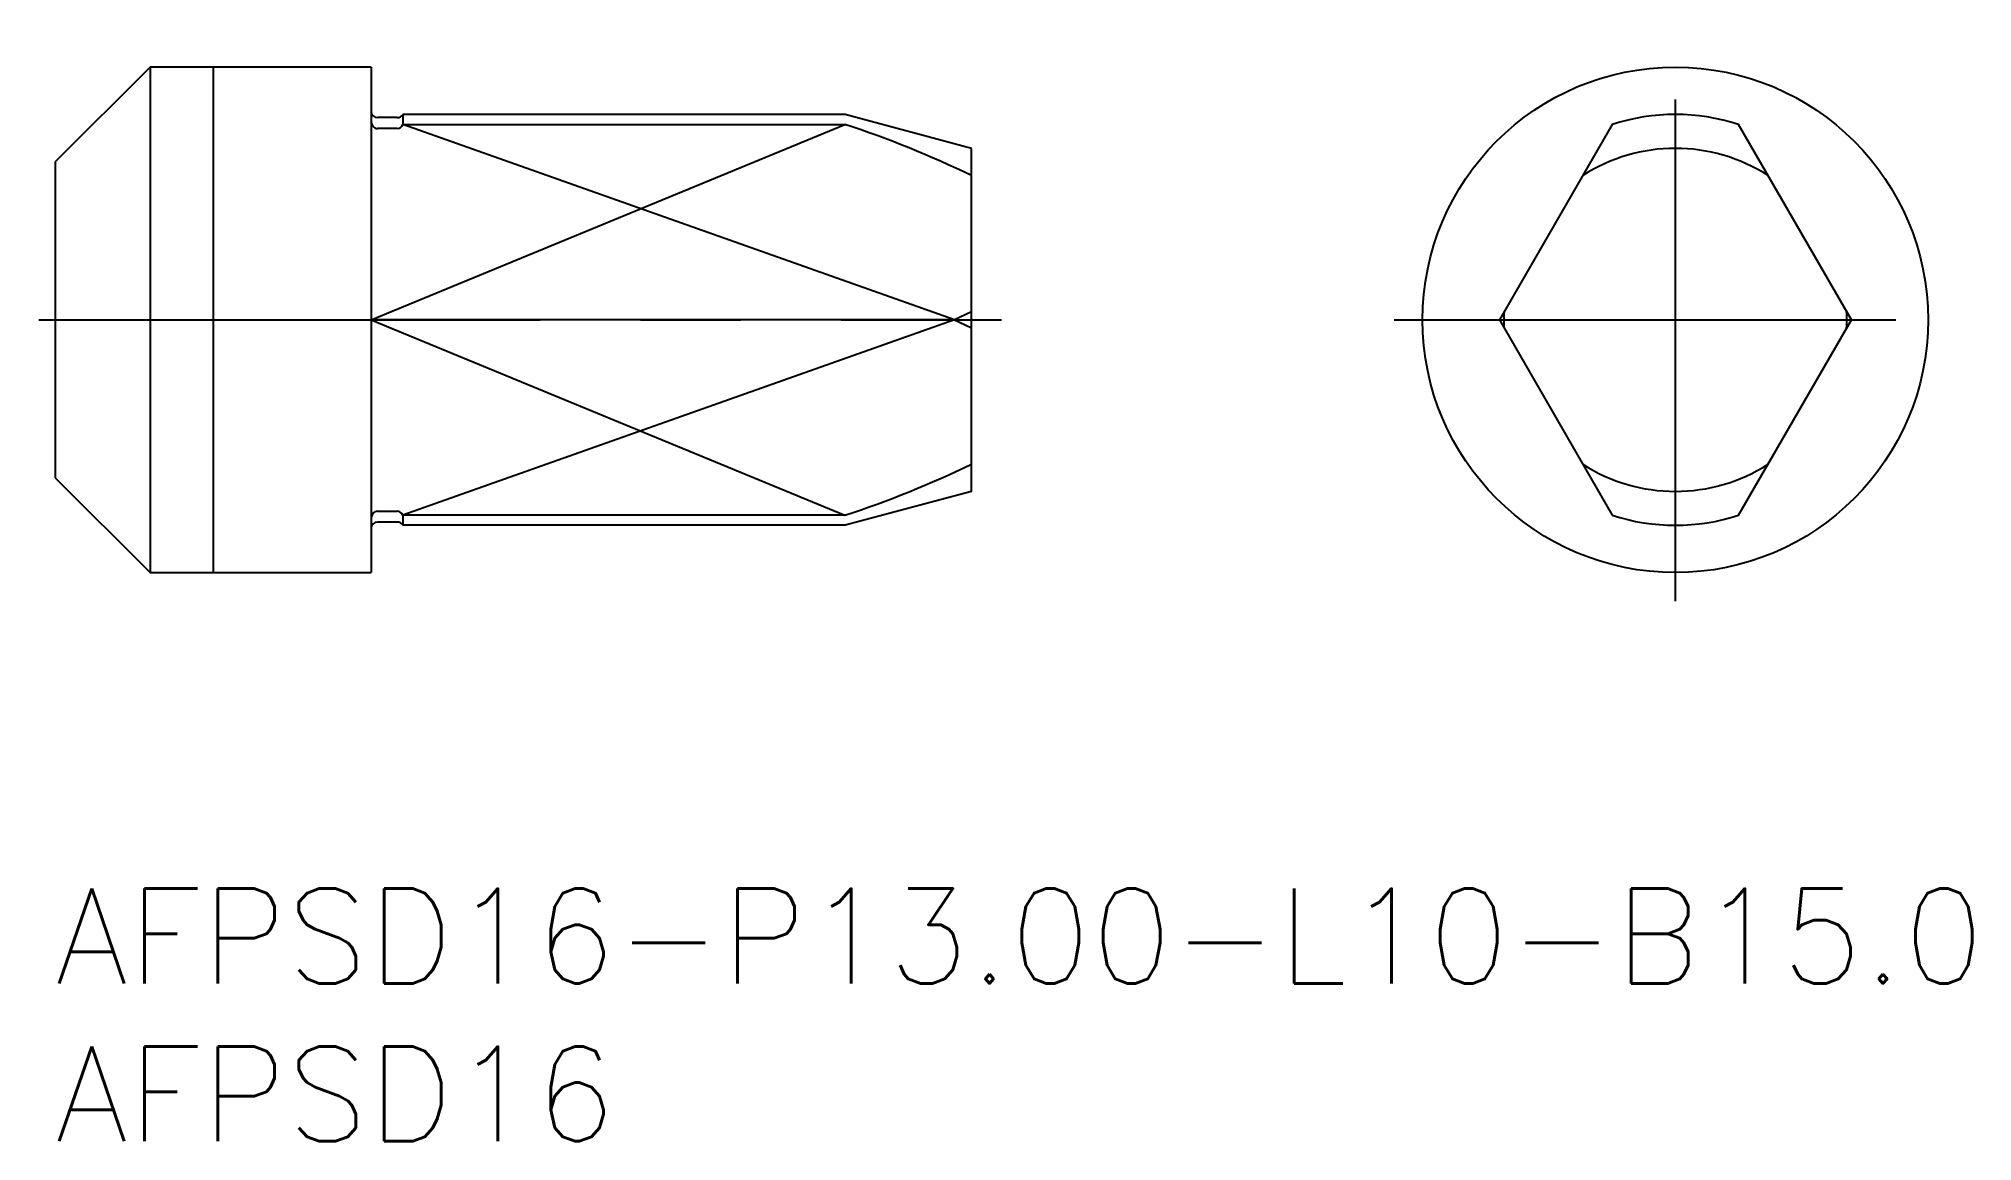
# Model space of a CAD drawing. Extents: x -0.5 to 60.7, y -8 to 26.9.
import ezdxf

# ---------------------------------------------------------------- set-up
doc = ezdxf.new("R2010")
doc.units = 0
doc.header["$LTSCALE"] = 0.5
doc.linetypes.add('CENTER', pattern=[50.8, 31.75, -6.35, 6.35, -6.35])
for name, color, linetype in [('MSM_CENTER', 1, 'CENTER'), ('MSM_CONTINUOUS', 7, 'CONTINUOUS'), ('MSM_NARROW', 5, 'CONTINUOUS'), ('MSM_PART_NUMBER', 7, 'CONTINUOUS')]:
    doc.layers.add(name, color=color, linetype=linetype)
doc.styles.get("Standard").update_dxf_attribs({"font": 'txt.shx', "height": 1.5, "bigfont": 'bigfont.shx'})

# ---------------------------------------------------------------- blocks, each defined once
blk = doc.blocks.new('*U15')
at = {"layer": 'MSM_PART_NUMBER'}
blk.add_text('AFPSD16-P13.00-L10-B15.0', height=3, dxfattribs=at).set_placement((0, -3))
blk = doc.blocks.new('*U16')
at = {"layer": 'MSM_PART_NUMBER'}
blk.add_text('AFPSD16', height=3, dxfattribs=at).set_placement((0, -8))

msp = doc.modelspace()

# ---------------------------------------------------------------- linework, layer by layer
at = {"layer": 'MSM_CENTER'}
for p, q in [((51.285, 9.1), (51.285, 26.9)), ((-0.525, 18), (29.95, 18)), ((42.385, 18), (60.185, 18))]:
    msp.add_line(p, q, dxfattribs=at)
at = {"layer": 'MSM_CONTINUOUS'}
for p, q in [((3, 26), (0, 23)), ((10, 26), (3, 26)), ((3, 26), (3, 10)), ((10, 26), (10, 10)), ((25, 24.5), (11, 24.5)), ((11, 24.5), (11, 24.185)), ((29, 23.428), (25, 24.5)), ((10.827, 24.4), (10.2, 24.4)), ((10.827, 24.054), (10.2, 24.054)), ((11, 24.185), (24.999, 24.185)), ((49.285, 24.185), (45.714, 18)), ((56.856, 18), (53.285, 24.185)), ((29, 12.572), (29, 23.428)), ((0, 23), (0, 13)), ((28.468, 18), (10, 18)), ((29, 18.257), (28.468, 18)), ((28.468, 18), (29, 17.743)), ((45.714, 18), (49.285, 11.815)), ((53.285, 11.815), (56.856, 18)), ((0, 13), (3, 10)), ((29, 12.572), (25, 11.5)), ((10.2, 11.946), (10.827, 11.946)), ((11, 11.815), (11, 11.5)), ((24.999, 11.815), (11, 11.815)), ((10.827, 11.6), (10.2, 11.6)), ((25, 11.5), (11, 11.5)), ((3, 10), (10, 10))]:
    msp.add_line(p, q, dxfattribs=at)
msp.add_circle((51.285, 18), 8, dxfattribs=at)
for centre, radius, start, end in [((10.2, 24.6), 0.2, 180, 270), ((10.827, 24.6), 0.2, 270, 330), ((51.285, 18), 6.5, 72.07979, 107.92021), ((10.304, 24.31), 0.304, 179.50331, 215.40347), ((10.209, 24.239), 0.185, 214.5199, 267.33394), ((10.812, 24.254), 0.201, 274.27373, 339.71322), ((14.932, -6.473), 32.268, 64.15258, 71.82191), ((51.285, 18), 5.428, 57.28193, 122.71807), ((51.285, 18), 5.428, 177.28193, 182.71807), ((51.285, 18), 5.428, 357.28193, 2.71807), ((14.932, 42.473), 32.268, 288.17809, 295.84742), ((51.285, 18), 5.428, 237.28193, 302.71807), ((10.304, 11.69), 0.304, 144.59653, 180.49669), ((10.209, 11.761), 0.185, 92.66606, 145.4801), ((10.812, 11.746), 0.201, 20.28678, 85.72627), ((51.285, 18), 6.5, 252.07979, 287.92021), ((10.2, 11.4), 0.2, 90, 180), ((10.827, 11.4), 0.2, 30, 90)]:
    msp.add_arc(centre, radius, start, end, dxfattribs=at)
at = {"layer": 'MSM_NARROW'}
for p, q in [((5, 26), (5, 10)), ((10, 18), (24.999, 24.185)), ((28.468, 18), (11, 24.185)), ((10, 18), (24.999, 11.815)), ((28.468, 18), (11, 11.815))]:
    msp.add_line(p, q, dxfattribs=at)

# ---------------------------------------------------------------- block references
at = {"layer": 'MSM_CONTINUOUS'}
for name in ['*U15', '*U16']:
    msp.add_blockref(name, (0, 0), dxfattribs=at)

doc.saveas('drawing.dxf')
